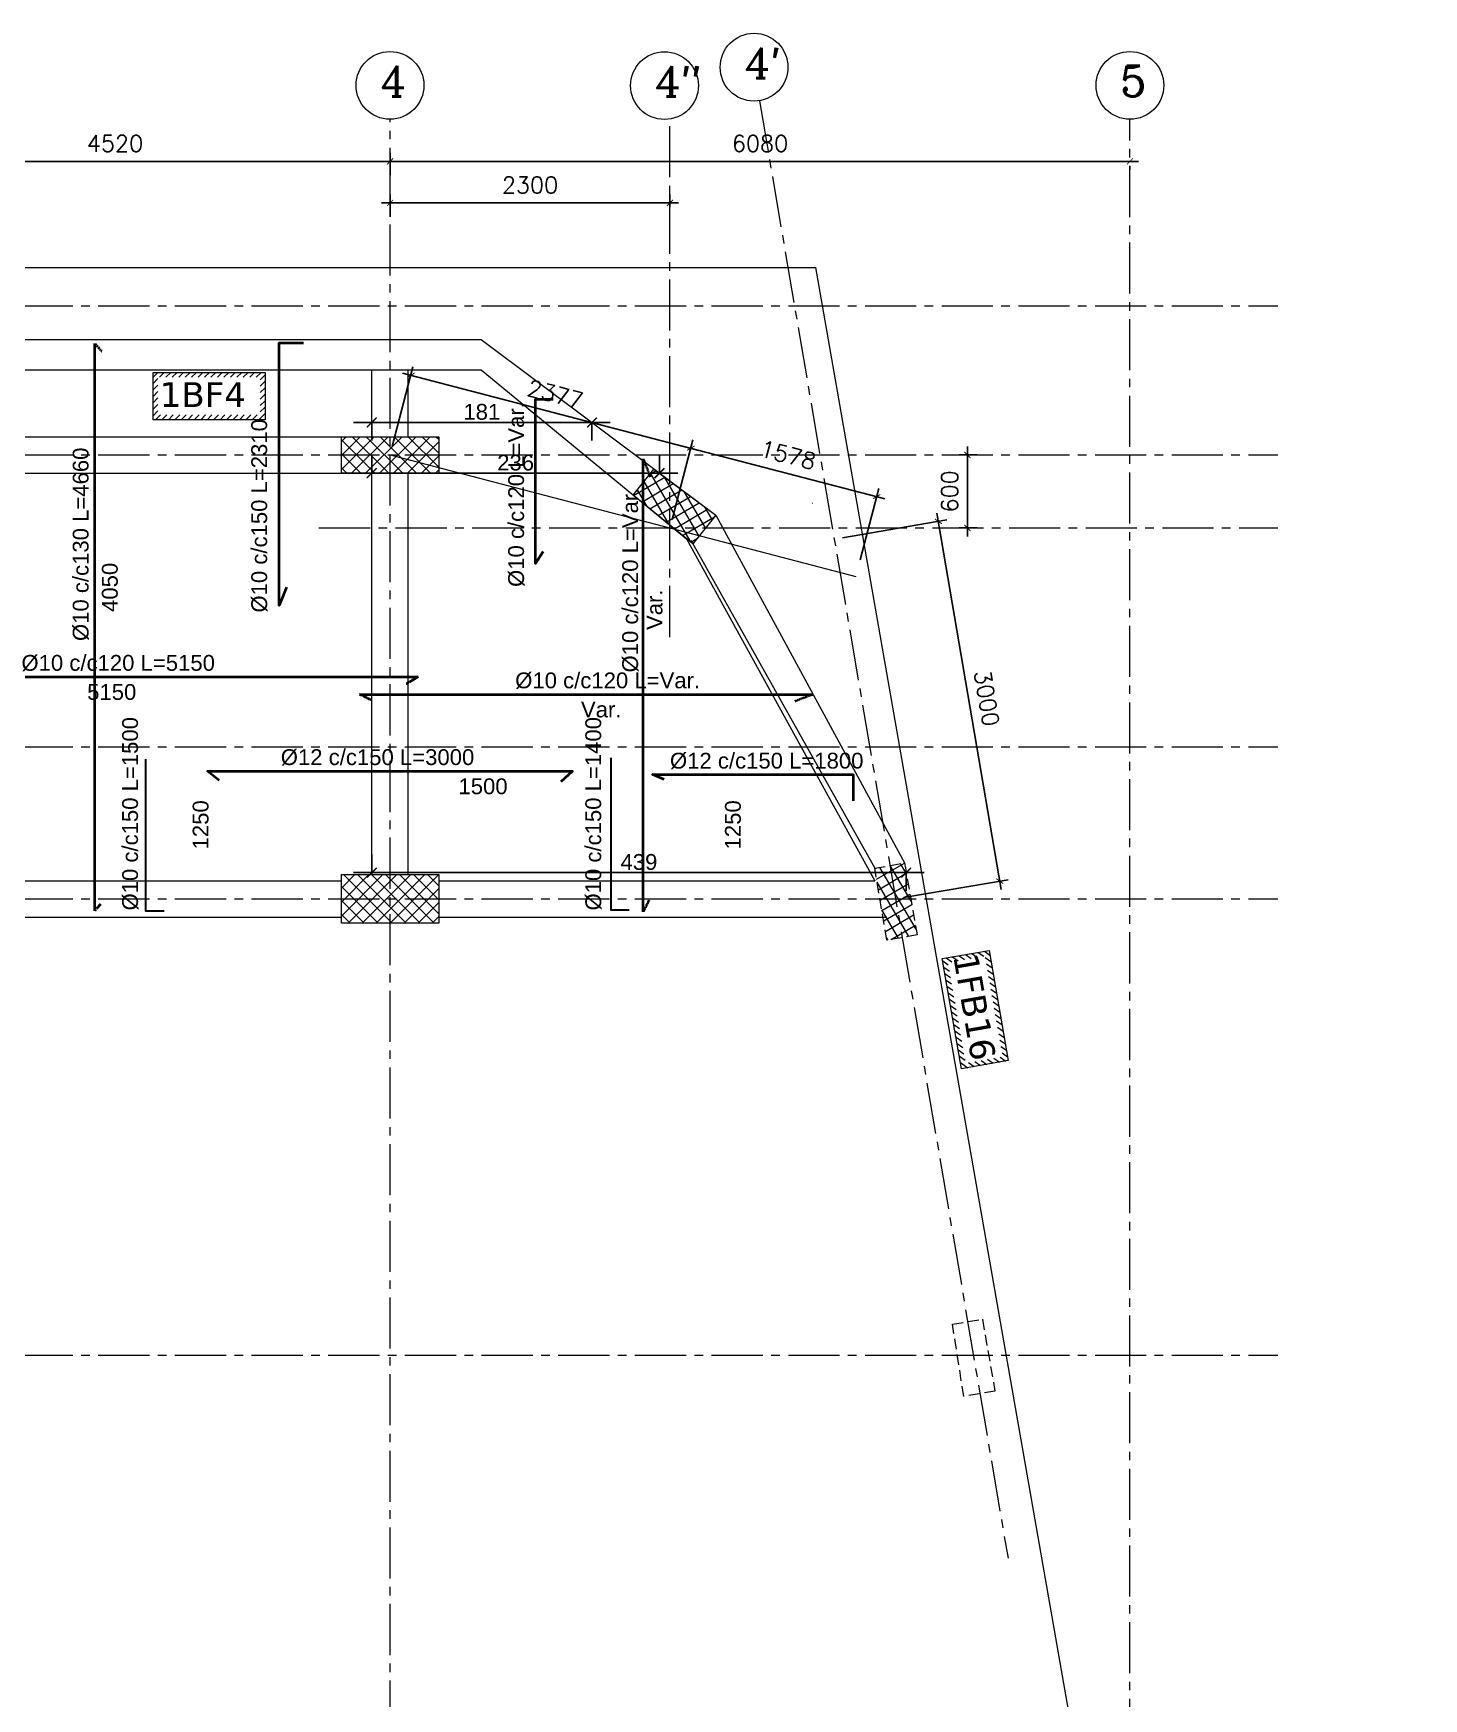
# Model space of a CAD drawing. Header units: inches. Extents: x -26151 to 62940, y -10194 to 246332.
# Drawn here: x -23911 to -22768, y 118694 to 120063 of the extents above; entities that cross this region are included whole.
import ezdxf

# ---------------------------------------------------------------- set-up
doc = ezdxf.new("R2010")
doc.units = ezdxf.units.IN
doc.header["$LTSCALE"] = 0.7
doc.header["$MEASUREMENT"] = 0
for name, pattern in [('ACAD_ISO10W100', [18, 12, -3, 0, -3]), ('CENTER2', [1.125, 0.75, -0.125, 0.125, -0.125]), ('DASHED', [0.75, 0.5, -0.25]), ('DASHED2', [0.375, 0.25, -0.125])]:
    doc.linetypes.add(name, pattern=pattern)
doc.layers.get('0').update_dxf_attribs({"lineweight": 13})
doc.layers.get('Defpoints').update_dxf_attribs({"lineweight": 5})
for name, color, linetype, lineweight in [('axis', 254, 'ACAD_ISO10W100', 9), ('BEAM', 5, 'Continuous', 0), ('COLUMN', 4, 'Continuous', 20), ('dim', 1, 'Continuous', 25), ('hach', 9, 'Continuous', 9), ('hach 1', 254, 'Continuous', 9), ('hatch', 9, 'Continuous', 9), ('TEXT', 3, 'Continuous', 25), ('top renforcment', 7, 'Continuous', 40)]:
    doc.layers.add(name, color=color, linetype=linetype, lineweight=lineweight)
doc.styles.add('100', font='romans.shx', dxfattribs={"height": 13.5})
doc.styles.add('GENERATED_STYLE_4', font='verdanai.ttf')
doc.styles.add('romanc', font='verdana.ttf', dxfattribs={"height": 250})
doc.styles.get("Standard").update_dxf_attribs({"font": 'arial.ttf', "height": 13})
doc.dimstyles.new('abr100', dxfattribs={"dimtxt": 15, "dimasz": 5, "dimexe": 7, "dimexo": 7, "dimgap": 8, "dimtad": 1, "dimdec": 0, "dimlfac": 10, "dimzin": 4, "dimdsep": 46, "dimtxsty": '100', "dimblk": 'ARCHTICK', "dimcen": 0.09, "dimdle": 7, "dimclrd": 1, "dimclre": 8, "dimclrt": 2, "dimadec": 0, "dimazin": 1, "dimtfac": 1, "dimtdec": 0, "dimtix": 1, "dimtofl": 0, "dimtmove": 0, "dimatfit": 3, "dimldrblk": 'ARCHTICK', "dimfxl": 0, "dimtolj": 1, "dimtzin": 0, "dimlwd": -1, "dimlwe": -1, "dimarcsym": 0})
doc.dimstyles.get("Standard").update_dxf_attribs({"dimtxt": 13, "dimasz": 5, "dimexe": 0.18, "dimexo": 0.0625, "dimgap": 6, "dimtad": 1, "dimdec": 0, "dimlfac": 10, "dimzin": 0, "dimdsep": 46, "dimtxsty": 'Standard', "dimblk": 'ARCHTICK', "dimcen": 0.09, "dimse1": 1, "dimse2": 1, "dimclrd": 1, "dimclre": 7, "dimclrt": 3, "dimadec": 0, "dimazin": 0, "dimtfac": 1, "dimtdec": 0, "dimtix": 1, "dimtofl": 0, "dimtmove": 0, "dimatfit": 3, "dimldrblk": 'ARCHTICK', "dimfxl": 0, "dimtolj": 1, "dimtzin": 0, "dimarcsym": 0})
doc.dimstyles.new('STANDARD$0', dxfattribs={"dimscale": 0, "dimtxt": 50, "dimasz": 8, "dimexe": 15, "dimexo": 0.0625, "dimgap": 2, "dimtad": 1, "dimdec": 0, "dimzin": 0, "dimdsep": 46, "dimtxsty": 'Standard', "dimblk1": 'ARCHTICK', "dimblk2": 'ARCHTICK', "dimsah": 1, "dimcen": 0.09, "dimdle": 15, "dimclrd": 3, "dimclre": 3, "dimclrt": 3, "dimazin": 0, "dimtfac": 1, "dimtdec": 0, "dimtofl": 0, "dimtmove": 1, "dimatfit": 3, "dimldrblk": 'ARCHTICK', "dimfxl": 0, "dimtolj": 1, "dimtzin": 0, "dimarcsym": 0})

# ---------------------------------------------------------------- blocks, each defined once
blk = doc.blocks.new('_ArchTick')
at = {"color": 0, "linetype": 'ByBlock', "lineweight": 0, "const_width": 0.15}
blk.add_lwpolyline([(-0.5, -0.5), (0.5, 0.5)], dxfattribs=at)
blk = doc.blocks.new('*D1464')
at = {"layer": 'Defpoints', "color": 0, "lineweight": 30, "transparency": 16777216}
for p in [(-24069.4, 119960.4), (-23617.4, 119957.4), (-23617.4, 119939.1)]:
    blk.add_point(p, dxfattribs=at)
at = {"layer": 'dim', "color": 8, "transparency": 16777216}
for p, q in [((-23617.4, 119946.1), (-23617.4, 119964.4)), ((-24069.4, 119953.4), (-24069.4, 119950.4))]:
    blk.add_line(p, q, dxfattribs=at)
at = {"layer": 'dim', "color": 1, "transparency": 16777216}
blk.add_line((-24076.4, 119957.4), (-23610.4, 119957.4), dxfattribs=at)
at = {"layer": 'dim', "color": 1, "transparency": 16777216, "xscale": 5, "yscale": 5, "zscale": 5, "rotation": 180}
blk.add_blockref('_ArchTick', (-24069.4, 119957.4), dxfattribs=at)
at = {"layer": 'dim', "color": 1, "transparency": 16777216, "xscale": 5, "yscale": 5, "zscale": 5}
blk.add_blockref('_ArchTick', (-23617.4, 119957.4), dxfattribs=at)
at = {"layer": 'dim', "color": 2, "lineweight": 30, "transparency": 16777216, "insert": (-23843.4, 119972.1), "char_height": 13.5, "attachment_point": 5, "style": '100'}
blk.add_mtext('\\A1;4520', dxfattribs=at)
blk = doc.blocks.new('*D1473')
at = {"layer": 'Defpoints', "color": 0, "lineweight": 30, "transparency": 16777216}
for p in [(-23009.4, 119960.4), (-23009.4, 119957.4), (-23617.4, 119939.1)]:
    blk.add_point(p, dxfattribs=at)
at = {"layer": 'dim', "color": 8, "transparency": 16777216}
for p, q in [((-23617.4, 119946.1), (-23617.4, 119964.4)), ((-23009.4, 119953.4), (-23009.4, 119950.4))]:
    blk.add_line(p, q, dxfattribs=at)
at = {"layer": 'dim', "color": 1, "transparency": 16777216}
blk.add_line((-23624.4, 119957.4), (-23002.4, 119957.4), dxfattribs=at)
at = {"layer": 'dim', "color": 1, "transparency": 16777216, "xscale": 5, "yscale": 5, "zscale": 5, "rotation": 180}
blk.add_blockref('_ArchTick', (-23617.4, 119957.4), dxfattribs=at)
at = {"layer": 'dim', "color": 1, "transparency": 16777216, "xscale": 5, "yscale": 5, "zscale": 5}
blk.add_blockref('_ArchTick', (-23009.4, 119957.4), dxfattribs=at)
at = {"layer": 'dim', "color": 2, "lineweight": 30, "transparency": 16777216, "insert": (-23313.4, 119972.1), "char_height": 13.5, "attachment_point": 5, "style": '100'}
blk.add_mtext('\\A1;6080', dxfattribs=at)
blk = doc.blocks.new('*D1483')
at = {"layer": 'Defpoints', "color": 0, "transparency": 16777216}
for p in [(-23617.4, 119431, -26473), (-23467.4, 119431, -40395.4), (-23467.4, 119431)]:
    blk.add_point(p, dxfattribs=at)
at = {"layer": 'TEXT', "color": 3, "transparency": 16777216, "insert": (-23541, 119443.6), "char_height": 13, "attachment_point": 5}
blk.add_mtext('\\A1;1500', dxfattribs=at)
blk = doc.blocks.new('*D1484')
at = {"layer": 'Defpoints', "color": 0, "transparency": 16777216}
for p in [(-23767.4, 119456.1), (-23467.4, 119456.1), (-23467.4, 119454.4)]:
    blk.add_point(p, dxfattribs=at)
at = {"layer": 'TEXT', "color": 3, "transparency": 16777216, "insert": (-23627.7, 119467.4), "char_height": 13, "attachment_point": 5}
blk.add_mtext('\\A1;%%C12 c/c150 L=3000', dxfattribs=at)
blk = doc.blocks.new('*D1485')
at = {"layer": 'Defpoints', "color": 0, "transparency": 16777216}
for p in [(-23401.8, 119453.2, 13009.9), (-23221.8, 119453.2), (-23221.8, 119451.5)]:
    blk.add_point(p, dxfattribs=at)
at = {"layer": 'TEXT', "color": 3, "transparency": 16777216, "insert": (-23307.9, 119464.5), "char_height": 13, "attachment_point": 5}
blk.add_mtext('\\A1;%%C12 c/c150 L=1800', dxfattribs=at)
blk = doc.blocks.new('*D1507')
at = {"layer": 'Defpoints', "color": 0, "transparency": 16777216}
for p in [(-24109.4, 119508.4, -19467.6), (-23594.4, 119508.4, -79330.7), (-23594.4, 119508.4)]:
    blk.add_point(p, dxfattribs=at)
at = {"layer": 'TEXT', "color": 3, "transparency": 16777216, "insert": (-23846.1, 119521.1), "char_height": 13, "attachment_point": 5}
blk.add_mtext('\\A1;5150', dxfattribs=at)
blk = doc.blocks.new('*D1508')
at = {"layer": 'Defpoints', "color": 0, "transparency": 16777216}
for p in [(-24109.5, 119533.6), (-23594.4, 119533.6, -38935.3), (-23594.4, 119531.9)]:
    blk.add_point(p, dxfattribs=at)
at = {"layer": 'TEXT', "color": 3, "transparency": 16777216, "insert": (-23840.8, 119544.9), "char_height": 13, "attachment_point": 5}
blk.add_mtext('\\A1;%%C10 c/c120 L=5150', dxfattribs=at)
blk = doc.blocks.new('*D1509')
at = {"layer": 'Defpoints', "color": 0, "transparency": 16777216}
for p in [(-23642.4, 119494.1, -19467.6), (-23212.4, 119494.1, -79330.7), (-23212.4, 119494.1)]:
    blk.add_point(p, dxfattribs=at)
at = {"layer": 'TEXT', "color": 3, "transparency": 16777216, "insert": (-23443.9, 119506.7), "char_height": 13, "attachment_point": 5}
blk.add_mtext('\\A1;Var.', dxfattribs=at)
blk = doc.blocks.new('*D1510')
at = {"layer": 'Defpoints', "color": 0, "transparency": 16777216}
for p in [(-23642.5, 119519.2), (-23212.4, 119519.2, -38935.3), (-23212.4, 119517.5)]:
    blk.add_point(p, dxfattribs=at)
at = {"layer": 'TEXT', "color": 3, "transparency": 16777216, "insert": (-23438.6, 119530.5), "char_height": 13, "attachment_point": 5}
blk.add_mtext('\\A1;%%C10 c/c120 L=Var.', dxfattribs=at)
blk = doc.blocks.new('*D1545')
at = {"layer": 'Defpoints', "color": 0, "transparency": 16777216}
for p in [(-23760.4, 119476.1, -26473), (-23760.4, 119476.1), (-23760.4, 119351.1, -26473)]:
    blk.add_point(p, dxfattribs=at)
at = {"layer": 'TEXT', "color": 3, "transparency": 16777216, "insert": (-23773, 119412), "char_height": 13, "attachment_point": 5, "rotation": 90}
blk.add_mtext('\\A1;1250', dxfattribs=at)
blk = doc.blocks.new('*D1546')
at = {"layer": 'Defpoints', "color": 0, "transparency": 16777216}
for p in [(-23323, 119476.1, -26473), (-23323, 119476.1), (-23323, 119351.1, -26473)]:
    blk.add_point(p, dxfattribs=at)
at = {"layer": 'TEXT', "color": 3, "transparency": 16777216, "insert": (-23335.6, 119412), "char_height": 13, "attachment_point": 5, "rotation": 90}
blk.add_mtext('\\A1;1250', dxfattribs=at)
blk = doc.blocks.new('*D1571')
at = {"layer": 'Defpoints', "color": 0, "transparency": 16777216}
for p in [(-23834.9, 119731.1, -59863), (-23834.9, 119731.1), (-23834.9, 119326.1, -59863)]:
    blk.add_point(p, dxfattribs=at)
at = {"layer": 'TEXT', "color": 3, "transparency": 16777216, "insert": (-23847.6, 119607.2), "char_height": 13, "attachment_point": 5, "rotation": 90}
blk.add_mtext('\\A1;4050', dxfattribs=at)
blk = doc.blocks.new('*D1572')
at = {"layer": 'Defpoints', "color": 0, "transparency": 16777216}
for p in [(-23860.1, 119731.1, -19467.6), (-23858.4, 119731.1), (-23860.1, 119341.3, -13009.9)]:
    blk.add_point(p, dxfattribs=at)
at = {"layer": 'TEXT', "color": 3, "transparency": 16777216, "insert": (-23871.4, 119642.6), "char_height": 13, "attachment_point": 5, "rotation": 90}
blk.add_mtext('\\A1;%%C10 c/c130 L=4660', dxfattribs=at)
blk = doc.blocks.new('*D1590')
at = {"layer": 'Defpoints', "color": 0, "lineweight": 30, "transparency": 16777216}
for p in [(-23387.4, 119923.2), (-23387.4, 119913), (-23617.4, 119904.9)]:
    blk.add_point(p, dxfattribs=at)
at = {"layer": 'dim', "color": 1, "transparency": 16777216}
blk.add_line((-23624.4, 119923.2), (-23380.4, 119923.2), dxfattribs=at)
at = {"layer": 'dim', "color": 8, "transparency": 16777216}
for p, q in [((-23617.4, 119911.9), (-23617.4, 119930.2)), ((-23387.4, 119920), (-23387.4, 119930.2))]:
    blk.add_line(p, q, dxfattribs=at)
at = {"layer": 'dim', "color": 1, "transparency": 16777216, "xscale": 5, "yscale": 5, "zscale": 5, "rotation": 180}
blk.add_blockref('_ArchTick', (-23617.4, 119923.2), dxfattribs=at)
at = {"layer": 'dim', "color": 1, "transparency": 16777216, "xscale": 5, "yscale": 5, "zscale": 5}
blk.add_blockref('_ArchTick', (-23387.4, 119923.2), dxfattribs=at)
at = {"layer": 'dim', "color": 2, "lineweight": 30, "transparency": 16777216, "insert": (-23502.4, 119937.9), "char_height": 13.5, "attachment_point": 5, "style": '100'}
blk.add_mtext('\\A1;2300', dxfattribs=at)
blk = doc.blocks.new('*D1591')
at = {"layer": 'Defpoints', "color": 0, "transparency": 16777216}
for p in [(-23142.9, 119716.1), (-23128, 119716.1), (-23128, 119656.1)]:
    blk.add_point(p, dxfattribs=at)
at = {"layer": 'dim', "color": 1, "transparency": 16777216}
blk.add_line((-23142.9, 119649.1), (-23142.9, 119723.1), dxfattribs=at)
at = {"layer": 'dim', "color": 8, "transparency": 16777216}
for p, q in [((-23135, 119716.1), (-23149.9, 119716.1)), ((-23135, 119656.1), (-23149.9, 119656.1))]:
    blk.add_line(p, q, dxfattribs=at)
at = {"layer": 'dim', "color": 1, "transparency": 16777216, "xscale": 5, "yscale": 5, "zscale": 5}
for p, rotation in [((-23142.9, 119716.1), 90), ((-23142.9, 119656.1), 270)]:
    blk.add_blockref('_ArchTick', p, dxfattribs=dict(at, rotation=rotation))
at = {"layer": 'dim', "color": 2, "transparency": 16777216, "insert": (-23157.6, 119686.1), "char_height": 13.5, "attachment_point": 5, "rotation": 90, "style": '100'}
blk.add_mtext('\\A1;600', dxfattribs=at)
blk = doc.blocks.new('*D1592')
at = {"layer": 'Defpoints', "color": 0, "transparency": 16777216}
for p in [(-23370.3, 119721.6), (-23617.4, 119716.1), (-23387.4, 119656.1)]:
    blk.add_point(p, dxfattribs=at)
at = {"layer": 'dim', "color": 8, "transparency": 16777216}
for p, q in [((-23615.7, 119722.9), (-23598.6, 119788.4)), ((-23385.7, 119662.9), (-23368.6, 119728.4))]:
    blk.add_line(p, q, dxfattribs=at)
at = {"layer": 'dim', "color": 1, "transparency": 16777216}
blk.add_line((-23607.1, 119783.4), (-23363.6, 119719.8), dxfattribs=at)
at = {"layer": 'dim', "color": 1, "transparency": 16777216, "xscale": 5, "yscale": 5, "zscale": 5}
for p, rotation in [((-23600.3, 119781.6), 165.3791260113668), ((-23370.3, 119721.6), 345.3791260113668)]:
    blk.add_blockref('_ArchTick', p, dxfattribs=dict(at, rotation=rotation))
at = {"layer": 'dim', "color": 2, "transparency": 16777216, "insert": (-23481.6, 119765.9), "char_height": 13.5, "attachment_point": 5, "rotation": 345.3791, "style": '100'}
blk.add_mtext('\\A1;2377', dxfattribs=at)
blk = doc.blocks.new('*D1593')
at = {"layer": 'Defpoints', "color": 0, "transparency": 16777216}
for p in [(-23166.8, 119661.4), (-23252.4, 119646.8), (-23202, 119351.1)]:
    blk.add_point(p, dxfattribs=at)
at = {"layer": 'dim', "color": 1, "transparency": 16777216}
blk.add_line((-23115.2, 119358.8), (-23168, 119668.3), dxfattribs=at)
at = {"layer": 'dim', "color": 8, "transparency": 16777216}
for p, q in [((-23245.5, 119648), (-23159.9, 119662.6)), ((-23195.1, 119352.3), (-23109.5, 119366.8))]:
    blk.add_line(p, q, dxfattribs=at)
at = {"layer": 'dim', "color": 1, "transparency": 16777216, "xscale": 5, "yscale": 5, "zscale": 5}
for p, rotation in [((-23166.8, 119661.4), 99.67025043706386), ((-23116.4, 119365.7), 279.6702504370639)]:
    blk.add_blockref('_ArchTick', p, dxfattribs=dict(at, rotation=rotation))
at = {"layer": 'dim', "color": 2, "transparency": 16777216, "insert": (-23127.1, 119516), "char_height": 13.5, "attachment_point": 5, "rotation": 279.6703, "style": '100'}
blk.add_mtext('\\A1;3000', dxfattribs=at)
blk = doc.blocks.new('*D1594')
at = {"layer": 'Defpoints', "color": 0, "transparency": 16777216}
for p in [(-23217.6, 119681.8), (-23387.4, 119656.1), (-23233, 119623)]:
    blk.add_point(p, dxfattribs=at)
at = {"layer": 'dim', "color": 8, "transparency": 16777216}
for p, q in [((-23385.7, 119662.9), (-23368.6, 119728.4)), ((-23231.2, 119629.8), (-23215.9, 119688.6))]:
    blk.add_line(p, q, dxfattribs=at)
at = {"layer": 'dim', "color": 1, "transparency": 16777216}
blk.add_line((-23377.1, 119723.4), (-23210.9, 119680), dxfattribs=at)
at = {"layer": 'dim', "color": 1, "transparency": 16777216, "xscale": 5, "yscale": 5, "zscale": 5}
for p, rotation in [((-23370.3, 119721.6), 165.3791260113229), ((-23217.6, 119681.8), 345.3791260113229)]:
    blk.add_blockref('_ArchTick', p, dxfattribs=dict(at, rotation=rotation))
at = {"layer": 'dim', "color": 2, "transparency": 16777216, "insert": (-23290.3, 119716), "char_height": 13.5, "attachment_point": 5, "rotation": 345.3791, "style": '100'}
blk.add_mtext('\\A1;1578', dxfattribs=at)
blk = doc.blocks.new('*D1596')
at = {"layer": 'Defpoints', "color": 0, "transparency": 16777216}
for p in [(-23387.4, 119745.5), (-23384.5, 119745.5, -79330.7), (-23384.5, 119315.5, -19467.6)]:
    blk.add_point(p, dxfattribs=at)
at = {"layer": 'TEXT', "color": 3, "transparency": 16777216, "insert": (-23400, 119588.8), "char_height": 13, "attachment_point": 5, "rotation": 90}
blk.add_mtext('\\A1;Var.', dxfattribs=at)
blk = doc.blocks.new('*D1597')
at = {"layer": 'Defpoints', "color": 0, "transparency": 16777216}
for p in [(-23405.2, 119817.1), (-23406.9, 119387.1), (-23405.2, 119387.1, -38935.3)]:
    blk.add_point(p, dxfattribs=at)
at = {"layer": 'TEXT', "color": 3, "transparency": 16777216, "insert": (-23419.9, 119613.2), "char_height": 13, "attachment_point": 5, "rotation": 90}
blk.add_mtext('\\A1;%%C10 c/c120 L=Var.', dxfattribs=at)
blk = doc.blocks.new('*D1617')
at = {"layer": 'Defpoints', "color": 0, "transparency": 16777216}
for p in [(-23713.4, 119773.8), (-23711.7, 119773.8), (-23713.4, 119613.8)]:
    blk.add_point(p, dxfattribs=at)
at = {"layer": 'TEXT', "color": 3, "transparency": 16777216, "insert": (-23724.7, 119666), "char_height": 13, "attachment_point": 5, "rotation": 90}
blk.add_mtext('\\A1;%%C10 c/c150 L=2310', dxfattribs=at)
blk = doc.blocks.new('*D1618')
at = {"layer": 'Defpoints', "color": 0, "transparency": 16777216}
for p in [(-23498.9, 119887.4), (-23500.6, 119457.4), (-23498.9, 119457.4, -38935.3)]:
    blk.add_point(p, dxfattribs=at)
at = {"layer": 'TEXT', "color": 3, "transparency": 16777216, "insert": (-23513.6, 119683.5), "char_height": 13, "attachment_point": 5, "rotation": 90}
blk.add_mtext('\\A1;%%C10 c/c120 L=Var.', dxfattribs=at)
blk = doc.blocks.new('*D1619')
at = {"layer": 'Defpoints', "color": 0, "transparency": 16777216}
for p in [(-23819.2, 119598.1, 13922.4), (-23817.8, 119598.1), (-23819.2, 119223.1)]:
    blk.add_point(p, dxfattribs=at)
at = {"layer": 'TEXT', "color": 3, "transparency": 16777216, "insert": (-23830.8, 119421.1), "char_height": 13, "attachment_point": 5, "rotation": 90}
blk.add_mtext('\\A1;%%C10 c/c150 L=1500', dxfattribs=at)
blk = doc.blocks.new('*D1620')
at = {"layer": 'Defpoints', "color": 0, "transparency": 16777216}
for p in [(-23438.5, 119598.1, 13922.4), (-23437.2, 119598.1), (-23438.5, 119223.1)]:
    blk.add_point(p, dxfattribs=at)
at = {"layer": 'TEXT', "color": 3, "transparency": 16777216, "insert": (-23450.2, 119421.1), "char_height": 13, "attachment_point": 5, "rotation": 90}
blk.add_mtext('\\A1;%%C10 c/c150 L=1400', dxfattribs=at)
blk = doc.blocks.new('*D1627')
at = {"layer": 'Defpoints', "color": 0, "linetype": 'ByBlock', "transparency": 16777216}
for p in [(-23632.4, 119371.1), (-23193.4, 119373.1), (-23193.4, 119372.7)]:
    blk.add_point(p, dxfattribs=at)
at = {"layer": 'hach', "color": 3, "lineweight": -2, "transparency": 16777216}
for p, q in [((-23632.4, 119371.5), (-23632.4, 119387.7)), ((-23647.4, 119372.7), (-23178.4, 119372.7)), ((-23193.4, 119373.1), (-23193.4, 119357.7))]:
    blk.add_line(p, q, dxfattribs=at)
at = {"layer": 'hach', "color": 3, "linetype": 'ByBlock', "lineweight": -2, "transparency": 16777216, "xscale": 8, "yscale": 8, "zscale": 8, "rotation": 180}
blk.add_blockref('_ArchTick', (-23632.4, 119372.7), dxfattribs=at)
at = {"layer": 'hach', "color": 3, "linetype": 'ByBlock', "lineweight": -2, "transparency": 16777216, "xscale": 8, "yscale": 8, "zscale": 8}
blk.add_blockref('_ArchTick', (-23193.4, 119372.7), dxfattribs=at)
at = {"layer": 'hach', "color": 3, "linetype": 'ByBlock', "lineweight": 15, "transparency": 16777216, "insert": (-23412.9, 119381.4), "char_height": 13, "attachment_point": 5}
blk.add_mtext('\\A1;439', dxfattribs=at)
blk = doc.blocks.new('*D1628')
at = {"layer": 'Defpoints', "color": 0, "linetype": 'ByBlock', "transparency": 16777216}
for p in [(-23632.4, 119701.1), (-23396, 119701.1), (-23396, 119701.1)]:
    blk.add_point(p, dxfattribs=at)
at = {"layer": 'hach', "color": 3, "lineweight": -2, "transparency": 16777216}
for p, q in [((-23632.4, 119701.1), (-23632.4, 119716.1)), ((-23396, 119701.1), (-23396, 119716.1)), ((-23647.4, 119701.1), (-23381, 119701.1))]:
    blk.add_line(p, q, dxfattribs=at)
at = {"layer": 'hach', "color": 3, "linetype": 'ByBlock', "lineweight": -2, "transparency": 16777216, "xscale": 8, "yscale": 8, "zscale": 8, "rotation": 180}
blk.add_blockref('_ArchTick', (-23632.4, 119701.1), dxfattribs=at)
at = {"layer": 'hach', "color": 3, "linetype": 'ByBlock', "lineweight": -2, "transparency": 16777216, "xscale": 8, "yscale": 8, "zscale": 8}
blk.add_blockref('_ArchTick', (-23396, 119701.1), dxfattribs=at)
at = {"layer": 'hach', "color": 3, "linetype": 'ByBlock', "lineweight": 15, "transparency": 16777216, "insert": (-23514.2, 119709.7), "char_height": 13, "attachment_point": 5}
blk.add_mtext('\\A1;236', dxfattribs=at)
blk = doc.blocks.new('*D1629')
at = {"layer": 'Defpoints', "color": 0, "linetype": 'ByBlock', "transparency": 16777216}
for p in [(-23632.4, 119748), (-23451.5, 119742.8), (-23451.5, 119742.8)]:
    blk.add_point(p, dxfattribs=at)
at = {"layer": 'hach', "color": 3, "lineweight": -2, "transparency": 16777216}
for p, q in [((-23647.4, 119742.8), (-23436.5, 119742.8)), ((-23632.4, 119744), (-23632.4, 119727.8)), ((-23451.5, 119742.8), (-23451.5, 119727.8))]:
    blk.add_line(p, q, dxfattribs=at)
at = {"layer": 'hach', "color": 3, "linetype": 'ByBlock', "lineweight": -2, "transparency": 16777216, "xscale": 8, "yscale": 8, "zscale": 8, "rotation": 180}
blk.add_blockref('_ArchTick', (-23632.4, 119742.8), dxfattribs=at)
at = {"layer": 'hach', "color": 3, "linetype": 'ByBlock', "lineweight": -2, "transparency": 16777216, "xscale": 8, "yscale": 8, "zscale": 8}
blk.add_blockref('_ArchTick', (-23451.5, 119742.8), dxfattribs=at)
at = {"layer": 'hach', "color": 3, "linetype": 'ByBlock', "lineweight": 15, "transparency": 16777216, "insert": (-23542, 119751.4), "char_height": 13, "attachment_point": 5}
blk.add_mtext('\\A1;181', dxfattribs=at)

msp = doc.modelspace()

# ---------------------------------------------------------------- hatches: boundary and pattern name
at = {"layer": 'hach 1', "linetype": 'ByBlock'}
h = msp.add_hatch(dxfattribs=at)
h.set_pattern_fill('ANSI31', color=1, scale=30, style=0)
h.set_pattern_definition([(45, (-11354.7016, 105.7483), (-2.65165043, 2.65165043), [])])
h.paths.add_polyline_path([(-23720.15, 119783.92), (-23812.1, 119783.92), (-23812.1, 119744.92), (-23720.15, 119744.92)])
h.paths.add_polyline_path([(-23724.15, 119779.92), (-23724.15, 119748.92), (-23808.1, 119748.92), (-23808.1, 119779.92)], flags=16)
h = msp.add_hatch(dxfattribs=at)
h.set_pattern_fill('ANSI31', color=1, scale=30, angle=-80.07047, style=0)
h.set_pattern_definition([(324.9295315, (-138862.572, 86401.0387), (2.15468806, 3.06917242), [])])
h.paths.add_polyline_path([(-23109.37, 119218.19), (-23125.23, 119308.75), (-23163.64, 119302.03), (-23147.79, 119211.46)])
h.paths.add_polyline_path([(-23114, 119221.44), (-23144.54, 119216.09), (-23159.01, 119298.78), (-23128.48, 119304.12)], flags=16)
at = {"layer": 'hatch', "ltscale": 0.5}
h = msp.add_hatch(dxfattribs=at)
h.set_pattern_fill('NET', color=1, scale=65, angle=45, style=0)
h.set_pattern_definition([(45, (-487257.631, -142697.6286), (-5.7452426, 5.7452426), []), (135, (-487257.631, -142697.6286), (-5.7452426, -5.7452426), [])])
h.paths.add_polyline_path([(-23657.44, 119731.08), (-23577.44, 119731.08), (-23577.37, 119701.08), (-23657.44, 119701.08)])
h = msp.add_hatch(dxfattribs=at)
h.set_pattern_fill('NET', color=1, scale=65, angle=30.37913, style=0)
h.set_pattern_definition([(30.379126, (-538250.0716, -17223.112), (-4.10897094, 7.00942101), []), (120.379126, (-538250.0716, -17223.112), (-7.00942101, -4.10897094), [])])
h.paths.add_polyline_path([(-23400.53, 119704.49), (-23349.94, 119666.45), (-23368.53, 119643.04), (-23417.61, 119683.1)])
h = msp.add_hatch(dxfattribs=at)
h.set_pattern_fill('NET', color=1, scale=65, angle=30.37913, style=0)
h.set_pattern_definition([(30.379126, (-538250.0716, -17627.5065), (-4.10897094, 7.00942101), []), (120.379126, (-538250.0716, -17627.5065), (-7.00942101, -4.10897094), [])])
h.paths.add_polyline_path([(-23194.67, 119380.63), (-23184.33, 119321.53), (-23209.07, 119317.14), (-23219.16, 119376.28)])
h = msp.add_hatch(dxfattribs=at)
h.set_pattern_fill('NET', color=1, scale=65, angle=45, style=0)
h.set_pattern_definition([(45, (-487257.631, -142662.6286), (-5.7452426, 5.7452426), []), (135, (-487257.631, -142662.6286), (-5.7452426, -5.7452426), [])])
h.paths.add_polyline_path([(-23657.44, 119371.08), (-23577.44, 119371.08), (-23577.44, 119331.08), (-23657.44, 119331.08)])

# ---------------------------------------------------------------- linework, layer by layer
at = {"color": 1, "lineweight": 20}
for centre in [(-23318.28, 120034.79), (-23617.45, 120019.84), (-23391.9, 120019.68), (-23009.45, 120019.84)]:
    msp.add_ellipse(centre, major_axis=(-0.02, 27.86), ratio=1, start_param=4.7118466, end_param=10.9950319, dxfattribs=at)
at = {"layer": 'axis', "color": 1, "linetype": 'CENTER2', "ltscale": 80}
for p, q in [((-23313.82, 120007.1), (-23109.62, 118809.09)), ((-23617.44, 116398.51), (-23617.44, 119991.98)), ((-23387.44, 119566.39), (-23387.44, 119991.98)), ((-23009.44, 116572.65), (-23009.44, 119991.98)), ((-25495.14, 119838.58), (-22887.88, 119838.58)), ((-25495.14, 119716.08), (-22887.88, 119716.08)), ((-25495.14, 119716.08), (-22887.88, 119716.08)), ((-23675.8, 119656.08), (-22887.88, 119656.08)), ((-25495.14, 119476.08), (-22887.88, 119476.08)), ((-25495.14, 119351.08), (-22887.88, 119351.08)), ((-25495.14, 118976.08), (-22887.88, 118976.08))]:
    msp.add_line(p, q, dxfattribs=at)
at = {"layer": 'BEAM', "color": 1, "linetype": 'Continuous'}
for p, q in [((-24054.44, 119811.08), (-23542.44, 119811.08)), ((-24054.44, 119786.08), (-23542.44, 119786.08)), ((-23632.44, 119731.08), (-23632.44, 119786.08)), ((-23602.44, 119731.08), (-23602.44, 119786.08)), ((-24054.44, 119731.08), (-23657.44, 119731.08)), ((-24054.44, 119701.08), (-23577.37, 119701.08)), ((-23632.44, 119371.08), (-23632.44, 119701.08)), ((-23602.44, 119371.08), (-23602.44, 119701.08)), ((-23270.3, 119676.08), (-23270.63, 119676.08)), ((-23373.85, 119647), (-23219.16, 119366.08)), ((-24029.44, 119366.08), (-23657.44, 119366.08)), ((-23577.44, 119366.08), (-23219.16, 119366.08)), ((-24029.44, 119336.08), (-23657.44, 119336.08)), ((-23577.44, 119336.08), (-23209.33, 119336.08))]:
    msp.add_line(p, q, dxfattribs=at)
at = {"layer": 'COLUMN', "color": 1}
for p, q in [((-23349.84, 119666.42), (-23194.67, 119380.63)), ((-23370.24, 119646.1), (-23219.17, 119376.35))]:
    msp.add_line(p, q, dxfattribs=at)
for points in [[(-23657.44, 119731.08), (-23577.44, 119731.08), (-23577.37, 119701.08), (-23657.44, 119701.08)], [(-23400.53, 119704.49), (-23349.84, 119666.42), (-23368.53, 119643.04), (-23417.61, 119683.1)], [(-23657.44, 119371.08), (-23577.44, 119371.08), (-23577.44, 119331.08), (-23657.44, 119331.08)]]:
    msp.add_lwpolyline(points, close=True, dxfattribs=at)
at = {"layer": 'COLUMN', "color": 1, "linetype": 'DASHED', "ltscale": 25}
for points in [[(-23209.07, 119317.14), (-23219.16, 119376.28), (-23194.67, 119380.63), (-23184.33, 119321.53)], [(-23145.99, 118942.05), (-23155.22, 119001.45), (-23130.7, 119005.63), (-23120.36, 118946.53)]]:
    msp.add_lwpolyline(points, close=True, dxfattribs=at)
at = {"layer": 'hach', "color": 1, "linetype": 'ByBlock'}
for p, q in [((-23708.64, 119808.24, 13009.85), (-23708.64, 119592.24, 13009.85)), ((-23542.44, 119811.08), (-23349.84, 119666.42)), ((-23542.44, 119786.08), (-23373.85, 119647)), ((-23617.44, 119716.08), (-23234.73, 119616.25)), ((-23817.99, 119340.95), (-23817.99, 119465.95)), ((-23817.99, 119340.95), (-23802.99, 119340.95))]:
    msp.add_line(p, q, dxfattribs=at)
msp.add_lwpolyline([(-22768.08, 117014.98), (-23582.23, 116475.94), (-25366.44, 116376.18), (-25366.44, 119870.13), (-23267.88, 119870.04), (-22768.08, 117014.98)], dxfattribs=at)
at = {"layer": 'hach', "color": 1, "linetype": 'ByBlock', "lineweight": 15}
msp.add_lwpolyline([(-23417.61, 119683.1), (-23400.53, 119704.49), (-23349.84, 119666.42), (-23368.53, 119643.04), (-23417.61, 119683.1)], dxfattribs=at)
at = {"layer": 'hach', "color": 1, "linetype": 'ByBlock', "lineweight": 30}
for points in [[(-23802.99, 119340.95), (-23817.99, 119340.95), (-23817.99, 119465.95)], [(-23420.84, 119341.98), (-23435.84, 119341.98), (-23435.84, 119466.98)]]:
    msp.add_lwpolyline(points, dxfattribs=at)
at = {"layer": 'hach 1', "color": 1, "linetype": 'ByBlock'}
for points in [[(-23812.1, 119783.92), (-23720.15, 119783.92), (-23720.15, 119744.92), (-23812.1, 119744.92)], [(-23125.23, 119308.75), (-23109.37, 119218.19), (-23147.79, 119211.46), (-23163.64, 119302.03)]]:
    msp.add_lwpolyline(points, close=True, dxfattribs=at)
at = {"layer": 'top renforcment', "color": 1, "linetype": 'DASHED2', "ltscale": 2}
for points, elevation in [([(-23855.31, 119346.75), (-23860.12, 119341.27), (-23860.12, 119807.69), (-23854.3, 119801.27)], 35582.37), ([(-24099.73, 119528.81), (-24109.47, 119533.62), (-23594.44, 119533.62), (-23604.18, 119527.8)], -5909.18), ([(-23632.73, 119514.44), (-23642.47, 119519.25), (-23269.94, 119519.25), (-23284.84, 119513.43)], -5909.18)]:
    msp.add_lwpolyline(points, dxfattribs=dict(at, elevation=elevation))
at = {"layer": 'top renforcment', "color": 1}
for points, elevation in [([(-23702.37, 119607.35), (-23708.64, 119592.24), (-23708.64, 119808.24), (-23688.6, 119808.24)], 13009.85), ([(-23757.7, 119448.31), (-23767.44, 119456.17), (-23467.44, 119456.17), (-23477.18, 119447.29)], -13009.85)]:
    msp.add_lwpolyline(points, dxfattribs=dict(at, elevation=elevation))
for points in [[(-23491.71, 119636.61), (-23497.99, 119626.87), (-23497.98, 119761.87), (-23483.38, 119761.87)], [(-23392.1, 119449.17), (-23401.84, 119453.26), (-23236.81, 119453.26), (-23236.81, 119431.7)]]:
    msp.add_lwpolyline(points, dxfattribs=at)
at = {"layer": 'top renforcment', "color": 1, "linetype": 'DASHED2', "ltscale": 2}
msp.add_lwpolyline([(-23404.65, 119350.11), (-23409.45, 119340.37), (-23409.45, 119712.91), (-23403.63, 119698)], dxfattribs=at)

# ---------------------------------------------------------------- texts
at = {"layer": 'TEXT', "color": 1, "style": 'romanc'}
msp.add_text('1BF4', height=20.4, dxfattribs=at).set_placement((-23806.72, 119755.48))
msp.add_text('1FB16', height=20.4, rotation=279.92953, dxfattribs=at).set_placement((-23154.77, 119304.3))
at = {"layer": 'TEXT', "color": 1, "char_height": 25, "attachment_point": 1, "style": 'GENERATED_STYLE_4'}
for s, insert in [("{\\Fromanc|c0;4'}", (-23326.19, 120050.72)), ('{\\Fromanc|c0;4}', (-23625.37, 120035.78)), ("{\\Fromanc|c0;4''}", (-23399.81, 120035.61)), ('{\\Fromanc|c0;5}', (-23017.37, 120035.78))]:
    msp.add_mtext(s, dxfattribs=dict(at, insert=insert))

# ---------------------------------------------------------------- dimensions: what is measured, and where the dimension line sits
at = {"layer": 'dim', "color": 1, "lineweight": 30}
for base, p1, p2, picture, middle in [((-23617.44, 119957.35), (-24069.44, 119960.44), (-23617.44, 119939.12), '*D1464', (-23843.44, 119972.1)), ((-23009.44, 119957.35), (-23617.44, 119939.12), (-23009.44, 119960.44), '*D1473', (-23313.44, 119972.1)), ((-23387.44, 119923.16), (-23617.44, 119904.92), (-23387.44, 119912.99), '*D1590', (-23502.44, 119937.91))]:
    dim = msp.add_linear_dim(base=base, p1=p1, p2=p2, dimstyle='abr100', dxfattribs=at)
    dim.commit()
    dim.dimension.update_dxf_attribs({"geometry": picture, "text_midpoint": middle})
at = {"layer": 'dim', "color": 1}
for p1, p2, distance, picture, middle in [((-23617.44, 119716.08), (-23387.44, 119656.08), 67.73, '*D1592', (-23481.62, 119765.89)), ((-23202, 119351.08), (-23252.39, 119646.79), -86.83, '*D1593', (-23127.05, 119516))]:
    dim = msp.add_aligned_dim(p1=p1, p2=p2, distance=distance, dimstyle='abr100', dxfattribs=at)
    dim.commit()
    dim.dimension.update_dxf_attribs({"geometry": picture, "text_midpoint": middle})
for base, p1, p2, angle, picture, middle in [((-23217.64, 119681.78), (-23387.44, 119656.08), (-23232.97, 119623.02), 165.37913, '*D1594', (-23290.27, 119715.97)), ((-23142.89, 119716.08), (-23127.99, 119656.08), (-23127.99, 119716.08), 90, '*D1591', (-23157.64, 119686.08))]:
    dim = msp.add_linear_dim(base=base, p1=p1, p2=p2, angle=angle, dimstyle='abr100', dxfattribs=at)
    dim.commit()
    dim.dimension.update_dxf_attribs({"geometry": picture, "text_midpoint": middle})
at = {"layer": 'hach', "color": 1, "linetype": 'ByBlock', "lineweight": 15}
for base, p1, p2, picture, middle in [((-23451.53, 119742.8), (-23632.44, 119748.04), (-23451.53, 119742.8), '*D1629', (-23541.98, 119751.43)), ((-23396, 119701.08), (-23632.44, 119701.08), (-23396, 119701.08), '*D1628', (-23514.22, 119709.72)), ((-23193.36, 119372.74), (-23632.44, 119371.08), (-23193.36, 119373.12), '*D1627', (-23412.9, 119381.39))]:
    dim = msp.add_linear_dim(base=base, p1=p1, p2=p2, dimstyle='STANDARD$0', override={"dimscale": 1, "dimfxl": 1.25}, dxfattribs=at)
    dim.commit()
    dim.dimension.update_dxf_attribs({"geometry": picture, "text_midpoint": middle})
at = {"layer": 'TEXT', "color": 1}
for base, p1, p2, angle, text, picture, middle, dimtype in [((-23500.58, 119457.36), (-23498.89, 119887.39), (-23498.89, 119457.36, -38935.27), 270, '%%C10 c/c120 L=Var.', '*D1618', (-23500.58, 119683.49), 160), ((-23406.86, 119387.09), (-23405.16, 119817.12), (-23405.16, 119387.09, -38935.27), 270, '%%C10 c/c120 L=Var.', '*D1597', (-23406.86, 119613.22), 160), ((-23711.7, 119773.76, 13009.85), (-23713.4, 119613.76, 13009.85), (-23713.4, 119773.76, 13009.85), 90, '%%C10 c/c150 L=2310', '*D1617', (-23711.7, 119665.99, 13009.85), 160), ((-23387.44, 119745.49, 25376.82), (-23384.52, 119315.49, 5909.18), (-23384.52, 119745.49, -53953.84), 90, 'Var.', '*D1596', (-23387.44, 119588.77, 25376.82), 161), ((-23858.39, 119731.08, 48592.23), (-23860.12, 119341.27, 35582.37), (-23860.09, 119731.08, 29124.59), 90, '%%C10 c/c130 L=4660', '*D1572', (-23858.39, 119642.61, 48592.23), 160), ((-23817.78, 119598.15), (-23819.18, 119223.15), (-23819.18, 119598.15, 13922.4), 90, '%%C10 c/c150 L=1500', '*D1619', (-23817.78, 119421.11), 160), ((-23437.16, 119598.15), (-23438.55, 119223.15), (-23438.55, 119598.15, 13922.4), 90, '%%C10 c/c150 L=1400', '*D1620', (-23437.16, 119421.11), 160), ((-23212.44, 119494.05, 19467.64), (-23642.44, 119494.05), (-23212.44, 119494.05, -59863.02), 360, 'Var.', '*D1509', (-23443.88, 119494.05, 19467.64), 161)]:
    dim = msp.add_linear_dim(base=base, p1=p1, p2=p2, angle=angle, text=text, dimstyle='Standard', override={"dimsd1": 1, "dimsd2": 1, "dimfxl": 0.1, "dimfxlon": 1}, dxfattribs=at)
    dim.commit()
    dim.dimension.update_dxf_attribs({"geometry": picture, "text_midpoint": middle, "dimtype": dimtype})
for base, p1, p2, angle, picture, middle in [((-23834.92, 119731.08, 60959.19), (-23834.92, 119326.08, 1096.17), (-23834.92, 119731.08, 1096.17), 90, '*D1571', (-23834.92, 119607.21, 60959.19)), ((-23594.44, 119508.42, 19467.64), (-24109.44, 119508.42), (-23594.44, 119508.42, -59863.02), 360, '*D1507', (-23846.07, 119508.42, 19467.64)), ((-23760.4, 119476.09, 26472.98), (-23760.4, 119351.09), (-23760.4, 119476.09), 90, '*D1545', (-23760.4, 119411.99, 26472.98)), ((-23322.96, 119476.08, 26472.98), (-23322.96, 119351.08), (-23322.96, 119476.08), 90, '*D1546', (-23322.96, 119411.99, 26472.98)), ((-23467.44, 119430.98, 12366.96), (-23617.44, 119430.98, -14106.02), (-23467.44, 119430.98, -28028.42), 360, '*D1483', (-23541.01, 119430.98, 12366.96))]:
    dim = msp.add_linear_dim(base=base, p1=p1, p2=p2, angle=angle, dimstyle='Standard', override={"dimsd1": 1, "dimsd2": 1, "dimfxl": 0.1, "dimfxlon": 1}, dxfattribs=at)
    dim.commit()
    dim.dimension.update_dxf_attribs({"geometry": picture, "text_midpoint": middle, "dimtype": 161})
for base, p1, p2, text, picture, middle in [((-23594.44, 119531.89, 7100.68), (-24109.47, 119533.59, 7100.68), (-23594.44, 119533.59, -31834.6), '%%C10 c/c120 L=<>', '*D1508', (-23840.77, 119531.89, 7100.68)), ((-23212.44, 119517.52, 7100.68), (-23642.47, 119519.22, 7100.68), (-23212.44, 119519.22, -31834.6), '%%C10 c/c120 L=Var.', '*D1510', (-23438.58, 119517.52, 7100.68)), ((-23467.44, 119454.45), (-23767.44, 119456.14), (-23467.44, 119456.14), '%%C12 c/c150 L=<>', '*D1484', (-23627.66, 119454.45)), ((-23221.81, 119451.53, 13009.85), (-23401.84, 119453.23, 26019.71), (-23221.81, 119453.23, 13009.85), '%%C12 c/c150 L=<>', '*D1485', (-23307.91, 119451.53, 13009.85))]:
    dim = msp.add_linear_dim(base=base, p1=p1, p2=p2, text=text, dimstyle='Standard', override={"dimsd1": 1, "dimsd2": 1, "dimfxl": 0.1, "dimfxlon": 1}, dxfattribs=at)
    dim.commit()
    dim.dimension.update_dxf_attribs({"geometry": picture, "text_midpoint": middle, "dimtype": 160})

doc.saveas('drawing.dxf')
